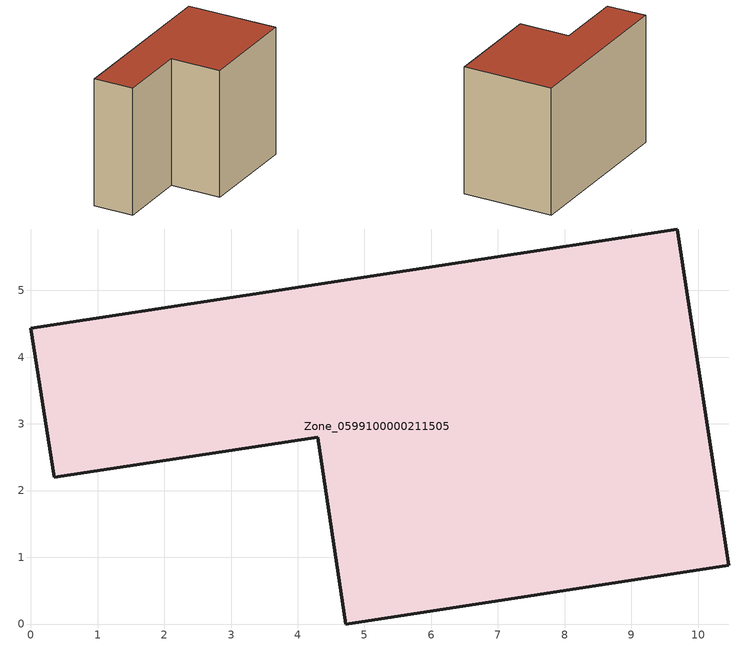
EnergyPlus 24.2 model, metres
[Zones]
Zone_0599100000211505
 floor ground (C_G): 4.3,2.8 0.35,2.2 0,4.43 9.69,5.92 10.46,0.88 4.72,0 z0
 wall outside (C_F): 9.69,5.92 0,4.43 0.35,2.2 4.3,2.8 4.72,0 10.46,0.88 9.69,5.92 z0:7.16
 roof outside (C_R): 4.72,0 10.46,0.88 9.69,5.92 0,4.43 0.35,2.2 4.3,2.8 z7.16
[BUILDING]
Pand.0599100000211505: North Axis=0; Terrain=City; Loads Convergence Tolerance Value=0.04; Temperature Convergence Tolerance Value=0.4; Solar Distribution=FullExterior; Maximum Number of Warmup Days=25; Minimum Number of Warmup Days=1
[Site:Location]
Rotterdam.The.Hague.AP_ZH_NLD Design_Conditions: Latitude=51.96; Longitude=4.45; Time Zone=1; Elevation=-4.5
[SITE:GROUNDTEMPERATURE:BUILDINGSURFACE]
18, 18, 18, 18, 18, 18, 18, 18, 18, 18, 18, 18
[MATERIAL] Thermal Absorptance=0.9; Solar Absorptance=0.7; Visible Absorptance=0.7
Name | Roughness | Thickness | Conductivity | Density | Specific Heat
G.TI.1946 | MediumSmooth | 0.15 | 1 | 540 | 1210
F.TI.1946 | Rough | 0.3 | 0.857143 | 1920 | 840
R.TI.1946 | MediumRough | 0.2 | 0.1 | 1500 | 1000
[CONSTRUCTION]
C_G: G.TI.1946
C_F: F.TI.1946
C_R: R.TI.1946
[ZONE]
Zone_0599100000211505: Type=1; Multiplier=1; Ceiling Height=Autocalculate; Volume=Autocalculate; Floor Area=autocalculate; Part of Total Floor Area=Yes
[ZONEINFILTRATION:DESIGNFLOWRATE]
Infil_Zone_0599100000211505: Zone or ZoneList or Space or SpaceList=Zone_0599100000211505; Schedule=AlwaysOn; Design Flow Rate Calculation Method=Flow/Area; Flow Rate per Floor Area=0.003; Constant Term Coefficient=1; Temperature Term Coefficient=0; Velocity Term Coefficient=0; Velocity Squared Term Coefficient=0
[HVACTEMPLATE:ZONE:IDEALLOADSAIRSYSTEM]
Zone_0599100000211505: Maximum Heating Supply Air Temperature=50; Minimum Cooling Supply Air Temperature=13; Maximum Heating Supply Air Humidity Ratio=0.0156; Minimum Cooling Supply Air Humidity Ratio=0.0077; Heating Limit=NoLimit; Cooling Limit=NoLimit; Dehumidification Control Type=ConstantSensibleHeatRatio; Cooling Sensible Heat Ratio=0.7; Dehumidification Setpoint=60; Humidification Control Type=None; Humidification Setpoint=30; Outdoor Air Method=None; Outdoor Air Flow Rate per Person=0.00944; Outdoor Air Flow Rate per Zone Floor Area=0; Outdoor Air Flow Rate per Zone=0; Demand Controlled Ventilation Type=None; Outdoor Air Economizer Type=NoEconomizer; Heat Recovery Type=None; Sensible Heat Recovery Effectiveness=0.7; Latent Heat Recovery Effectiveness=0.65
[ZONECONTROL:THERMOSTAT]
ThermostatControl_Zone_0599100000211505: Zone or ZoneList=Zone_0599100000211505; Control Type Schedule=DualSetpointControlType; Control 1=Thermostat_Zone_0599100000211505; Temperature Difference Between Cutout And Setpoint=0
[THERMOSTATSETPOINT:DUALSETPOINT]
Thermostat_Zone_0599100000211505: Heating Setpoint Temperature Schedule=HeatingSetpoint_Zone_0599100000211505; Cooling Setpoint Temperature Schedule=CoolingSetpoint_Zone_0599100000211505
[SCHEDULE:COMPACT]
HeatingSetpoint_Zone_0599100000211505: Through: 12/31, For: AllDays, Until: 24:00, 21
CoolingSetpoint_Zone_0599100000211505: Through: 12/31, For: AllDays, Until: 24:00, 24
DualSetpointControlType: Through: 12/31, For: AllDays, Until: 24:00, 4
AlwaysOn: Through: 12/31, For: AllDays, Until: 24:00, 1
